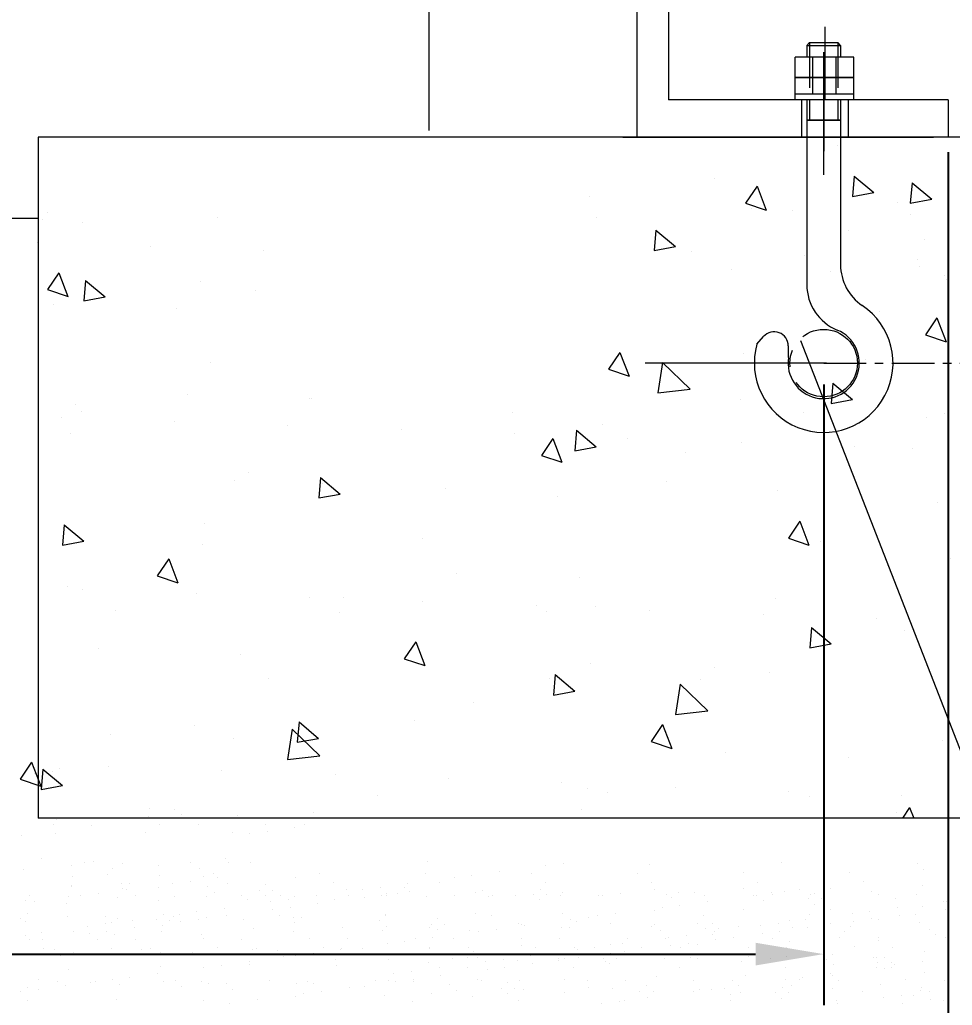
# Model space of a CAD drawing. Header units: millimetres. Extents: x -394 to 6212, y -2458 to 809.
# Drawn here: x 4874.55 to 4901.94, y -2262.21 to -2233.28 of the extents above; entities that cross this region are included whole.
import ezdxf

# ---------------------------------------------------------------- set-up
doc = ezdxf.new("R2010")
doc.units = ezdxf.units.MM
doc.header["$PDSIZE"] = -5
doc.linetypes.add('CENTER', pattern=[2, 1.25, -0.25, 0.25, -0.25])
doc.linetypes.add('CENTERX2', pattern=[4, 2.5, -0.5, 0.5, -0.5])
doc.layers.get('0').update_dxf_attribs({"lineweight": 18})
doc.layers.get('DEFPOINTS').update_dxf_attribs({"lineweight": 18})
for name, color, linetype, lineweight, true_color in [('1', 1, 'Continuous', 18, 0xff0000), ('2', 2, 'Continuous', 18, 0xffff00), ('3', 3, 'CENTERX2', 18, 0x00ff00)]:
    doc.layers.add(name, color=color, linetype=linetype, lineweight=lineweight, true_color=true_color)
doc.layers.add('LAYER2', color=2, linetype='Continuous', lineweight=25)
doc.styles.add('HZ', font='txt.shx', dxfattribs={"width": 0.67, "bigfont": 'hztxt.shx'})
doc.dimstyles.new('STANDARD$0', dxfattribs={"dimtxt": 3.5, "dimasz": 2.5, "dimexe": 1.25, "dimexo": 0.625, "dimtad": 1, "dimdec": 4, "dimdsep": 46, "dimtxsty": 'HZ', "dimcen": 2.5, "dimdle": 5, "dimadec": 0, "dimazin": 0, "dimtfac": 1, "dimtmove": 0, "dimatfit": 3, "dimfxl": 1, "dimtolj": 1, "dimlwd": -1, "dimlwe": -1, "dimarcsym": 0})

# ---------------------------------------------------------------- blocks, each defined once
blk = doc.blocks.new('*D191')
at = {"layer": 'DEFPOINTS', "color": 0}
for p in [(4898.159, -2243.355), (4818.661, -2244.851), (4898.159, -2260.706)]:
    blk.add_point(p, dxfattribs=at)
at = {"layer": 'LAYER2', "color": 0}
for p, q in [((4898.159, -2243.98), (4898.159, -2262.206)), ((4818.661, -2245.476), (4818.661, -2262.206)), ((4820.661, -2260.706), (4896.159, -2260.706))]:
    blk.add_line(p, q, dxfattribs=at)
for points in [[(4820.661, -2260.372), (4820.661, -2261.039), (4818.661, -2260.706)], [(4896.159, -2260.372), (4896.159, -2261.039), (4898.159, -2260.706)]]:
    blk.add_solid(points, dxfattribs=at)
at = {"layer": 'LAYER2', "color": 0, "insert": (4858.41, -2258.331), "char_height": 3.5, "attachment_point": 5, "style": 'HZ'}
blk.add_mtext('\\A1;846', dxfattribs=at)

msp = doc.modelspace()

# ---------------------------------------------------------------- linework, layer by layer
at = {"color": 3, "linetype": 'CENTER'}
for p, q in [((4898.24281, -2243.35476), (4892.91942, -2243.35476)), ((4898.15913, -2243.35476), (4905.12031, -2243.35476))]:
    msp.add_line(p, q, dxfattribs=at)
at = {"layer": '1'}
for p, q in [((4892.67314, -2224.50431), (4892.67314, -2236.71933)), ((4886.56274, -2227.78066), (4886.56274, -2236.52745)), ((4893.60543, -2229.36505), (4893.60543, -2235.62493)), ((4897.66413, -2234.02888), (4897.74663, -2233.94638)), ((4897.66413, -2234.02888), (4897.74663, -2233.94638)), ((4897.66413, -2234.02888), (4897.66413, -2234.3728)), ((4897.66413, -2234.02888), (4898.65413, -2234.02888)), ((4897.66413, -2234.02888), (4897.66413, -2234.3728)), ((4897.66413, -2234.02888), (4898.65413, -2234.02888)), ((4897.74663, -2233.94638), (4898.57163, -2233.94638)), ((4897.74663, -2233.94638), (4898.57163, -2233.94638)), ((4898.65413, -2234.02888), (4898.57163, -2233.94638)), ((4898.65413, -2234.02888), (4898.57163, -2233.94638)), ((4898.65413, -2234.02888), (4898.65413, -2234.3728)), ((4898.65413, -2234.02888), (4898.65413, -2234.3728)), ((4897.33264, -2234.97316), (4899.0442, -2234.97316)), ((4897.33264, -2234.97316), (4899.0442, -2234.97316)), ((4897.33264, -2235.44805), (4899.0442, -2235.44805)), ((4901.81343, -2235.62493), (4893.60543, -2235.62493)), ((4899.0442, -2235.62493), (4897.33264, -2235.62493)), ((4899.0442, -2235.62493), (4897.33264, -2235.62493)), ((4897.66413, -2235.62493), (4897.66413, -2241.05305)), ((4898.65413, -2235.62493), (4898.65413, -2240.46534)), ((4901.81343, -2235.62493), (4901.81343, -2236.71933)), ((4897.66413, -2235.95562), (4897.66413, -2241.05305)), ((4898.65413, -2235.9259), (4898.65413, -2240.46534)), ((4898.65413, -2236.22093), (4897.66413, -2236.22093)), ((4897.66413, -2236.22093), (4898.65413, -2236.22093)), ((4898.65413, -2236.22093), (4897.66413, -2236.22093)), ((4897.66413, -2236.22093), (4898.65413, -2236.22093)), ((4875.09529, -2236.71933), (4875.09529, -2256.71933)), ((4917.50806, -2236.71933), (4875.09529, -2236.71933)), ((4892.26042, -2236.71933), (4901.38042, -2236.71933)), ((4875.09529, -2236.81373), (4875.09529, -2256.71933)), ((4898.55824, -2236.95758), (4898.55824, -2236.95758)), ((4899.05511, -2237.86356), (4899.00282, -2238.46128)), ((4899.05511, -2237.86356), (4899.62964, -2238.34565)), ((4894.9437, -2237.92469), (4894.9437, -2237.92469)), ((4896.20201, -2238.16531), (4895.86649, -2238.66273)), ((4896.20201, -2238.16531), (4896.47078, -2238.8655)), ((4900.75514, -2238.06228), (4900.70285, -2238.65999)), ((4900.75514, -2238.06228), (4901.32968, -2238.54437)), ((4891.28806, -2238.4708), (4891.28806, -2238.4708)), ((4899.00296, -2238.46144), (4899.62979, -2238.34581)), ((4895.86664, -2238.66288), (4896.47093, -2238.86565)), ((4900.33718, -2238.62856), (4900.33718, -2238.62856)), ((4900.70299, -2238.66015), (4901.32982, -2238.54452)), ((4875.36983, -2238.94859), (4875.36983, -2238.94859)), ((4896.04354, -2238.82913), (4896.04354, -2238.82913)), ((4897.2547, -2238.88368), (4897.2547, -2238.88368)), ((4900.69566, -2239.00756), (4900.69566, -2239.00756)), ((4838.00957, -2239.09753), (4875.09529, -2239.09753)), ((4875.21945, -2239.13542), (4875.21945, -2239.13542)), ((4876.403, -2239.23049), (4876.403, -2239.23049)), ((4880.36838, -2239.08466), (4880.36838, -2239.08466)), ((4891.49819, -2239.08131), (4891.49819, -2239.08131)), ((4893.23322, -2239.44979), (4893.18093, -2240.04751)), ((4893.23322, -2239.44979), (4893.80775, -2239.93188)), ((4898.88781, -2239.46098), (4898.88781, -2239.46098)), ((4875.06161, -2239.81316), (4875.06161, -2239.81316)), ((4901.12663, -2239.72425), (4901.12663, -2239.72425)), ((4878.39055, -2239.93476), (4878.39055, -2239.93476)), ((4881.71949, -2240.05636), (4881.71949, -2240.05636)), ((4893.18107, -2240.04765), (4893.8079, -2239.93203)), ((4894.27038, -2240.08356), (4894.27038, -2240.08356)), ((4897.59932, -2240.20516), (4897.59932, -2240.20516)), ((4900.92826, -2240.32676), (4900.92826, -2240.32676)), ((4875.70237, -2240.70123), (4875.36685, -2241.19865)), ((4875.70237, -2240.70123), (4875.97114, -2241.40141)), ((4895.44231, -2240.6176), (4895.44231, -2240.6176)), ((4898.36418, -2240.66435), (4898.36418, -2240.66435)), ((4900.98002, -2240.52576), (4900.98002, -2240.52576)), ((4901.69312, -2240.78595), (4901.69312, -2240.78595)), ((4876.48935, -2240.9317), (4876.43705, -2241.52942)), ((4876.48935, -2240.9317), (4877.06388, -2241.41379)), ((4879.87044, -2240.96135), (4879.87044, -2240.96135)), ((4901.75531, -2240.89644), (4901.75531, -2240.89644)), ((4875.36699, -2241.19879), (4875.97128, -2241.40155)), ((4881.48608, -2241.22), (4881.48608, -2241.22)), ((4875.54903, -2241.63882), (4875.54903, -2241.63882)), ((4876.43719, -2241.52956), (4877.06402, -2241.41394)), ((4879.16357, -2241.76612), (4879.16357, -2241.76612)), ((4899.78338, -2241.83272), (4899.78338, -2241.83272)), ((4901.48306, -2242.03162), (4901.14754, -2242.52904)), ((4901.48306, -2242.03162), (4901.75183, -2242.7318)), ((4896.20097, -2242.7978), (4896.39607, -2242.57692)), ((4896.20097, -2242.7978), (4896.39607, -2242.57692)), ((4901.14768, -2242.5292), (4901.75197, -2242.73196)), ((4892.17582, -2243.03998), (4891.8403, -2243.5374)), ((4892.17582, -2243.03998), (4892.44459, -2243.74017)), ((4895.81799, -2243.07295), (4895.81799, -2243.07295)), ((4897.11774, -2242.84999), (4897.12553, -2242.84999)), ((4897.11774, -2242.84999), (4897.12553, -2242.84999)), ((4897.12553, -2243.19529), (4897.12553, -2242.84999)), ((4897.12553, -2243.19528), (4897.12553, -2242.84999)), ((4880.14284, -2243.32848), (4880.14284, -2243.32848)), ((4898.24281, -2243.35476), (4892.91942, -2243.35476)), ((4893.4282, -2243.34), (4893.29027, -2244.22937)), ((4893.4282, -2243.34), (4894.23997, -2244.11889)), ((4899.38642, -2243.2483), (4899.38642, -2243.2483)), ((4891.84044, -2243.53755), (4892.44473, -2243.74031)), ((4898.42759, -2243.94177), (4898.3753, -2244.53948)), ((4898.42759, -2243.94177), (4899.00212, -2244.42386)), ((4893.29036, -2244.22952), (4894.24006, -2244.11904)), ((4879.49315, -2244.26952), (4879.49315, -2244.26952)), ((4883.06716, -2244.39706), (4883.06716, -2244.39706)), ((4883.10769, -2244.39681), (4883.10769, -2244.39681)), ((4895.73007, -2244.42655), (4895.73007, -2244.42655)), ((4898.37544, -2244.53964), (4899.00226, -2244.42402)), ((4876.17745, -2244.56871), (4876.17745, -2244.56871)), ((4876.37088, -2244.78045), (4876.37088, -2244.78045)), ((4889.03379, -2244.80994), (4889.03379, -2244.80994)), ((4897.5541, -2244.81677), (4897.5541, -2244.81677)), ((4901.69671, -2244.83942), (4901.69671, -2244.83942)), ((4875.76572, -2244.94753), (4875.76572, -2244.94753)), ((4879.09466, -2245.06913), (4879.09466, -2245.06913)), ((4901.16863, -2244.94407), (4901.16863, -2244.94407)), ((4882.4236, -2245.19073), (4882.4236, -2245.19073)), ((4885.75254, -2245.31233), (4885.75254, -2245.31233)), ((4890.90567, -2245.32928), (4890.85337, -2245.927)), ((4890.90567, -2245.32928), (4891.4802, -2245.81137)), ((4891.67913, -2245.15687), (4891.67913, -2245.15687)), ((4876.04764, -2245.42614), (4876.04764, -2245.42614)), ((4889.08147, -2245.43393), (4889.08147, -2245.43393)), ((4890.20537, -2245.56754), (4889.86985, -2246.06496)), ((4890.20537, -2245.56754), (4890.47414, -2246.26772)), ((4892.41041, -2245.55552), (4892.41041, -2245.55552)), ((4895.73935, -2245.67712), (4895.73935, -2245.67712)), ((4890.85351, -2245.92715), (4891.48034, -2245.81152)), ((4894.10859, -2245.9734), (4894.10859, -2245.9734)), ((4899.06829, -2245.79872), (4899.06829, -2245.79872)), ((4900.75447, -2245.86399), (4900.75447, -2245.86399)), ((4889.86999, -2246.06511), (4890.47428, -2246.26787)), ((4881.26054, -2246.55823), (4881.26054, -2246.55823)), ((4880.87149, -2246.79322), (4880.87149, -2246.79322)), ((4883.38375, -2246.71679), (4883.33145, -2247.31451)), ((4883.38375, -2246.71679), (4883.95828, -2247.19888)), ((4893.5344, -2246.8227), (4893.5344, -2246.8227)), ((4883.43727, -2246.90021), (4883.43727, -2246.90021)), ((4887.05181, -2247.02751), (4887.05181, -2247.02751)), ((4896.78908, -2247.10422), (4896.78908, -2247.10422)), ((4883.33159, -2247.31466), (4883.95842, -2247.19903)), ((4890.33588, -2247.26535), (4890.33588, -2247.26535)), ((4901.49821, -2247.44747), (4901.49821, -2247.44747)), ((4897.45687, -2248.00069), (4897.12135, -2248.49811)), ((4897.45687, -2248.00069), (4897.72564, -2248.70087)), ((4875.86183, -2248.10431), (4875.80953, -2248.70202)), ((4875.86183, -2248.10431), (4876.43636, -2248.5864)), ((4879.99176, -2248.05684), (4879.99176, -2248.05684)), ((4875.80967, -2248.70216), (4876.43649, -2248.58654)), ((4886.37049, -2248.50558), (4886.37049, -2248.50558)), ((4897.12149, -2248.49827), (4897.72578, -2248.70103)), ((4879.91729, -2248.66671), (4879.91729, -2248.66671)), ((4898.05271, -2248.60409), (4898.05271, -2248.60409)), ((4878.92768, -2249.10345), (4878.59216, -2249.60088)), ((4878.92768, -2249.10345), (4879.19645, -2249.80364)), ((4901.87217, -2249.09373), (4901.87217, -2249.09373)), ((4878.5923, -2249.60102), (4879.19659, -2249.80378)), ((4887.38138, -2249.53091), (4887.38138, -2249.53091)), ((4890.99592, -2249.6582), (4890.99592, -2249.6582)), ((4875.9519, -2249.90694), (4875.9519, -2249.90694)), ((4876.40591, -2249.9986), (4876.40591, -2249.9986)), ((4879.73484, -2250.1202), (4879.73484, -2250.1202)), ((4883.06378, -2250.24179), (4883.06378, -2250.24179)), ((4884.06821, -2250.22893), (4884.06821, -2250.22893)), ((4896.73112, -2250.25841), (4896.73112, -2250.25841)), ((4877.37193, -2250.61231), (4877.37193, -2250.61231)), ((4886.39272, -2250.36339), (4886.39272, -2250.36339)), ((4889.72166, -2250.48499), (4889.72166, -2250.48499)), ((4891.45358, -2250.49509), (4891.45358, -2250.49509)), ((4893.0506, -2250.60659), (4893.0506, -2250.60659)), ((4883.93588, -2250.68753), (4883.93588, -2250.68753)), ((4890.03484, -2250.6418), (4890.03484, -2250.6418)), ((4896.37954, -2250.72819), (4896.37954, -2250.72819)), ((4899.70848, -2250.84979), (4899.70848, -2250.84979)), ((4897.80007, -2251.11437), (4897.74777, -2251.71208)), ((4897.80007, -2251.11437), (4898.3746, -2251.59646)), ((4900.52892, -2251.20221), (4900.52892, -2251.20221)), ((4876.8791, -2251.74164), (4876.8791, -2251.74164)), ((4886.17918, -2251.53661), (4885.84366, -2252.03403)), ((4886.17918, -2251.53661), (4886.44795, -2252.23679)), ((4897.74791, -2251.71224), (4898.37473, -2251.59662)), ((4881.03499, -2251.89645), (4881.03499, -2251.89645)), ((4885.8438, -2252.03418), (4886.44809, -2252.23694)), ((4891.3255, -2252.1616), (4891.3255, -2252.1616)), ((4894.94004, -2252.2889), (4894.94004, -2252.2889)), ((4881.87254, -2252.62508), (4881.87254, -2252.62508)), ((4890.11033, -2252.60357), (4890.11033, -2252.60357)), ((4890.27815, -2252.50188), (4890.22585, -2253.0996)), ((4890.27815, -2252.50188), (4890.85268, -2252.98397)), ((4896.56353, -2252.44244), (4896.56353, -2252.44244)), ((4893.94743, -2252.78102), (4893.8095, -2253.67039)), ((4893.94743, -2252.78102), (4894.7592, -2253.55991)), ((4894.53545, -2252.65456), (4894.53545, -2252.65456)), ((4890.22599, -2253.09975), (4890.85281, -2252.98412)), ((4887.87999, -2253.31823), (4887.87999, -2253.31823)), ((4893.80958, -2253.67055), (4894.75928, -2253.56007)), ((4879.69174, -2254.00493), (4879.69174, -2254.00493)), ((4882.75623, -2253.88939), (4882.70393, -2254.48711)), ((4882.75623, -2253.88939), (4883.33076, -2254.37149)), ((4886.14494, -2253.8438), (4886.14494, -2253.8438)), ((4893.43068, -2253.96976), (4893.09516, -2254.46718)), ((4893.43068, -2253.96976), (4893.69945, -2254.66994)), ((4877.20867, -2254.24504), (4877.20867, -2254.24504)), ((4880.82321, -2254.37234), (4880.82321, -2254.37234)), ((4882.55106, -2254.10681), (4882.41312, -2254.99618)), ((4882.55106, -2254.10681), (4883.36282, -2254.8857)), ((4882.70406, -2254.48726), (4883.33089, -2254.37163)), ((4893.09529, -2254.46734), (4893.69959, -2254.6701)), ((4901.64662, -2254.43196), (4901.64662, -2254.43196)), ((4882.41321, -2254.99633), (4883.36291, -2254.88585)), ((4895.26962, -2254.7923), (4895.26962, -2254.7923)), ((4898.88416, -2254.91959), (4898.88416, -2254.91959)), ((4874.90149, -2255.07252), (4874.56597, -2255.56995)), ((4874.90149, -2255.07252), (4875.17026, -2255.77271)), ((4875.72635, -2255.24516), (4875.72635, -2255.24516)), ((4877.15567, -2255.19247), (4877.15567, -2255.19247)), ((4875.2343, -2255.27691), (4875.18201, -2255.87462)), ((4875.2343, -2255.27691), (4875.80884, -2255.759)), ((4880.48461, -2255.31406), (4880.48461, -2255.31406)), ((4883.81355, -2255.43566), (4883.81355, -2255.43566)), ((4874.5661, -2255.57008), (4875.17039, -2255.77285)), ((4875.18214, -2255.87476), (4875.80897, -2255.75914)), ((4887.14248, -2255.55726), (4887.14248, -2255.55726)), ((4890.47142, -2255.67886), (4890.47142, -2255.67886)), ((4891.22803, -2255.83332), (4891.22803, -2255.83332)), ((4893.80036, -2255.80046), (4893.80036, -2255.80046)), ((4885.06926, -2256.06079), (4885.06926, -2256.06079)), ((4891.82411, -2255.94892), (4891.82411, -2255.94892)), ((4897.1293, -2255.92206), (4897.1293, -2255.92206)), ((4897.73217, -2256.09027), (4897.73217, -2256.09027)), ((4900.45824, -2256.04366), (4900.45824, -2256.04366)), ((4900.68218, -2256.40291), (4900.46875, -2256.71933)), ((4900.68218, -2256.40291), (4900.80364, -2256.71933)), ((4878.37298, -2256.44417), (4878.37298, -2256.44417)), ((4891.03589, -2256.47366), (4891.03589, -2256.47366)), ((4900.30337, -2256.54044), (4900.30337, -2256.54044)), ((4917.50806, -2256.71933), (4875.09529, -2256.71933)), ((4901.90729, -2256.71933), (4875.09529, -2256.71933))]:
    msp.add_line(p, q, dxfattribs=at)
at = {"layer": '1', "ltscale": 0.1}
for p, q in [((4897.32168, -2234.96783), (4897.32168, -2234.3728)), ((4897.32168, -2234.96783), (4897.32168, -2234.3728)), ((4899.04277, -2234.3728), (4897.32168, -2234.3728)), ((4899.04277, -2234.3728), (4897.32168, -2234.3728)), ((4897.83717, -2234.96783), (4897.83717, -2234.3728)), ((4897.83717, -2234.96783), (4897.83717, -2234.3728)), ((4898.52728, -2234.96783), (4898.52728, -2234.3728)), ((4898.52728, -2234.96783), (4898.52728, -2234.3728)), ((4899.04277, -2234.9943), (4899.04277, -2234.3728)), ((4899.04277, -2234.9943), (4899.04277, -2234.3728)), ((4897.32168, -2235.56819), (4897.32168, -2234.97316)), ((4897.32168, -2235.62493), (4897.32168, -2234.97316)), ((4899.04277, -2234.97316), (4897.32168, -2234.97316)), ((4899.04277, -2234.97316), (4897.32168, -2234.97316)), ((4897.83717, -2235.44805), (4897.83717, -2234.97316)), ((4897.83717, -2235.44805), (4897.83717, -2234.97316)), ((4898.52728, -2235.44805), (4898.52728, -2234.97316)), ((4898.52728, -2235.44805), (4898.52728, -2234.97316)), ((4899.04277, -2235.59467), (4899.04277, -2234.97316)), ((4899.04277, -2235.62493), (4899.04277, -2234.97316)), ((4897.51078, -2235.62493), (4897.51078, -2236.71933)), ((4898.87625, -2235.62493), (4898.87625, -2236.71933)), ((4897.51078, -2235.9259), (4897.51078, -2236.62493)), ((4898.87625, -2235.95562), (4898.87625, -2236.62493)), ((4897.66413, -2236.71933), (4890.45411, -2236.71933))]:
    msp.add_line(p, q, dxfattribs=at)
at = {"layer": '1'}
for centre, radius, start, end in [((4900.09788, -2240.46534), 1.44375, 180, 236.139069), ((4900.09788, -2240.46534), 1.44375, 180, 236.139069), ((4899.10788, -2241.05305), 1.44375, 180, 247.598902), ((4899.10788, -2241.05305), 1.44375, 180, 247.598902), ((4898.15913, -2243.35476), 2.03583, 164.122647, 56.139069), ((4898.15913, -2243.35476), 2.03583, 164.122647, 56.139069), ((4896.70524, -2242.84999), 0.4125, 0, 138.547104), ((4896.70524, -2242.84999), 0.4125, 0, 138.547104), ((4898.15913, -2243.35476), 1.04583, 171.228878, 67.598902), ((4898.15913, -2243.35476), 1.04583, 171.228878, 67.598902)]:
    msp.add_arc(centre, radius, start, end, dxfattribs=at)
at = {"layer": '2'}
for p, q in [((4898.18842, -2233.47981), (4898.18842, -2235.62493)), ((4897.74663, -2233.94638), (4897.74663, -2235.27117)), ((4897.74663, -2233.94638), (4897.74663, -2235.27117)), ((4898.57163, -2233.94638), (4898.57163, -2235.27117)), ((4898.57163, -2233.94638), (4898.57163, -2235.27117)), ((4897.74663, -2235.62493), (4897.74663, -2236.22093)), ((4898.57163, -2235.62493), (4898.57163, -2236.22093)), ((4897.74663, -2235.95562), (4897.74663, -2236.22093)), ((4898.57163, -2235.95562), (4898.57163, -2236.22093)), ((4897.4755, -2242.6919), (4914.57952, -2286.5549)), ((4874.99036, -2255.40437), (4874.99036, -2255.40437)), ((4875.51086, -2255.33584), (4875.51086, -2255.33584)), ((4875.10558, -2256.41359), (4875.10558, -2256.41359)), ((4878.32459, -2256.66604), (4878.32459, -2256.66604)), ((4879.10703, -2256.44796), (4879.10703, -2256.44796)), ((4879.29135, -2256.61686), (4879.29135, -2256.61686)), ((4880.94218, -2256.63265), (4880.94218, -2256.63265)), ((4883.16747, -2256.53638), (4883.16747, -2256.53638)), ((4875.54909, -2256.90845), (4875.54909, -2256.90845)), ((4875.6237, -2256.76335), (4875.6237, -2256.76335)), ((4876.6752, -2256.91707), (4876.6752, -2256.91707)), ((4878.66323, -2256.90279), (4878.66323, -2256.90279)), ((4879.78935, -2256.91141), (4879.78935, -2256.91141)), ((4881.77738, -2256.89713), (4881.77738, -2256.89713)), ((4882.62939, -2256.98782), (4882.62939, -2256.98782)), ((4882.90349, -2256.90575), (4882.90349, -2256.90575)), ((4874.59646, -2257.22797), (4874.59646, -2257.22797)), ((4875.61534, -2257.15615), (4875.61534, -2257.15615)), ((4878.23293, -2257.12276), (4878.23293, -2257.12276)), ((4880.79102, -2257.13503), (4880.79102, -2257.13503)), ((4881.2959, -2257.16338), (4881.2959, -2257.16338)), ((4881.81641, -2257.09485), (4881.81641, -2257.09485)), ((4875.20384, -2257.89455), (4875.20384, -2257.89455)), ((4876.08212, -2258.10637), (4876.08212, -2258.10637)), ((4876.44602, -2258.02644), (4876.44602, -2258.02644)), ((4876.70829, -2257.99222), (4876.70829, -2257.99222)), ((4877.57214, -2258.03506), (4877.57214, -2258.03506)), ((4878.64021, -2258.11864), (4878.64021, -2258.11864)), ((4879.56017, -2258.02079), (4879.56017, -2258.02079)), ((4880.58441, -2257.91174), (4880.58441, -2257.91174)), ((4880.68628, -2258.02941), (4880.68628, -2258.02941)), ((4881.3411, -2258.02134), (4881.3411, -2258.02134)), ((4886.51678, -2258.00022), (4886.51678, -2258.00022)), ((4889.99917, -2258.1118), (4889.99917, -2258.1118)), ((4890.51968, -2258.04328), (4890.51968, -2258.04328)), ((4893.03115, -2258.08587), (4893.03115, -2258.08587)), ((4896.90726, -2258.00539), (4896.90726, -2258.00539)), ((4900.90871, -2258.03976), (4900.90871, -2258.03976)), ((4874.65602, -2258.22672), (4874.65602, -2258.22672)), ((4876.10091, -2258.42003), (4876.10091, -2258.42003)), ((4877.11657, -2258.35493), (4877.11657, -2258.35493)), ((4877.27361, -2258.19333), (4877.27361, -2258.19333)), ((4878.65689, -2258.41078), (4878.65689, -2258.41078)), ((4879.8317, -2258.2056), (4879.8317, -2258.2056)), ((4879.93762, -2258.4366), (4879.93762, -2258.4366)), ((4880.23071, -2258.34927), (4880.23071, -2258.34927)), ((4883.34485, -2258.34361), (4883.34485, -2258.34361)), ((4886.459, -2258.33795), (4886.459, -2258.33795)), ((4887.82791, -2258.39765), (4887.82791, -2258.39765)), ((4888.64089, -2258.29062), (4888.64089, -2258.29062)), ((4889.57314, -2258.3323), (4889.57314, -2258.3323)), ((4892.68728, -2258.32664), (4892.68728, -2258.32664)), ((4895.80142, -2258.32098), (4895.80142, -2258.32098)), ((4898.91556, -2258.31532), (4898.91556, -2258.31532)), ((4901.09303, -2258.20866), (4901.09303, -2258.20866)), ((4876.07383, -2258.69175), (4876.07383, -2258.69175)), ((4876.07607, -2258.72585), (4876.07607, -2258.72585)), ((4877.53827, -2258.62358), (4877.53827, -2258.62358)), ((4877.77737, -2258.63748), (4877.77737, -2258.63748)), ((4879.03591, -2258.63707), (4879.03591, -2258.63707)), ((4879.55642, -2258.56854), (4879.55642, -2258.56854)), ((4880.07528, -2258.72612), (4880.07528, -2258.72612)), ((4880.3694, -2258.46151), (4880.3694, -2258.46151)), ((4880.65241, -2258.61792), (4880.65241, -2258.61792)), ((4881.77882, -2258.67185), (4881.77882, -2258.67185)), ((4882.65834, -2258.44516), (4882.65834, -2258.44516)), ((4883.76655, -2258.61226), (4883.76655, -2258.61226)), ((4885.94912, -2258.645), (4885.94912, -2258.645)), ((4886.88069, -2258.6066), (4886.88069, -2258.6066)), ((4887.3074, -2258.46618), (4887.3074, -2258.46618)), ((4889.99483, -2258.60095), (4889.99483, -2258.60095)), ((4893.10898, -2258.59529), (4893.10898, -2258.59529)), ((4896.22312, -2258.58963), (4896.22312, -2258.58963)), ((4899.33726, -2258.58397), (4899.33726, -2258.58397)), ((4901.06403, -2258.68868), (4901.06403, -2258.68868)), ((4874.84999, -2258.99924), (4874.84999, -2258.99924)), ((4875.9761, -2259.00786), (4875.9761, -2259.00786)), ((4876.34414, -2258.99145), (4876.34414, -2258.99145)), ((4876.86465, -2258.92292), (4876.86465, -2258.92292)), ((4877.57828, -2258.78942), (4877.57828, -2258.78942)), ((4877.67763, -2258.81589), (4877.67763, -2258.81589)), ((4877.96413, -2258.99358), (4877.96413, -2258.99358)), ((4878.63416, -2258.73812), (4878.63416, -2258.73812)), ((4879.09024, -2259.0022), (4879.09024, -2259.0022)), ((4880.0519, -2259.01057), (4880.0519, -2259.01057)), ((4880.2596, -2258.89502), (4880.2596, -2258.89502)), ((4881.07827, -2258.98792), (4881.07827, -2258.98792)), ((4881.57973, -2258.82379), (4881.57973, -2258.82379)), ((4881.76405, -2258.99269), (4881.76405, -2258.99269)), ((4881.96314, -2258.84075), (4881.96314, -2258.84075)), ((4882.20438, -2258.99654), (4882.20438, -2258.99654)), ((4883.25735, -2258.99938), (4883.25735, -2258.99938)), ((4884.13572, -2258.81454), (4884.13572, -2258.81454)), ((4884.19241, -2258.98227), (4884.19241, -2258.98227)), ((4884.61562, -2258.82056), (4884.61562, -2258.82056)), ((4885.13613, -2258.75203), (4885.13613, -2258.75203)), ((4885.18423, -2258.97763), (4885.18423, -2258.97763)), ((4885.31089, -2258.92553), (4885.31089, -2258.92553)), ((4885.31852, -2258.99089), (4885.31852, -2258.99089)), ((4885.64016, -2258.91221), (4885.64016, -2258.91221)), ((4885.83925, -2258.76027), (4885.83925, -2258.76027)), ((4885.99721, -2258.8706), (4885.99721, -2258.8706)), ((4886.50238, -2259.01249), (4886.50238, -2259.01249)), ((4887.30655, -2258.97661), (4887.30655, -2258.97661)), ((4887.92848, -2258.89215), (4887.92848, -2258.89215)), ((4888.13717, -2258.84891), (4888.13717, -2258.84891)), ((4888.43267, -2258.98523), (4888.43267, -2258.98523)), ((4889.11997, -2258.9791), (4889.11997, -2258.9791)), ((4889.64161, -2258.94658), (4889.64161, -2258.94658)), ((4889.8407, -2258.79464), (4889.8407, -2258.79464)), ((4890.02502, -2258.96354), (4890.02502, -2258.96354)), ((4890.4207, -2258.97095), (4890.4207, -2258.97095)), ((4890.48657, -2258.90441), (4890.48657, -2258.90441)), ((4891.54681, -2258.97957), (4891.54681, -2258.97957)), ((4891.67806, -2258.99137), (4891.67806, -2258.99137)), ((4892.1976, -2258.93733), (4892.1976, -2258.93733)), ((4893.18746, -2258.80711), (4893.18746, -2258.80711)), ((4893.53484, -2258.96529), (4893.53484, -2258.96529)), ((4893.90113, -2258.88306), (4893.90113, -2258.88306)), ((4894.37895, -2258.89406), (4894.37895, -2258.89406)), ((4894.66095, -2258.97391), (4894.66095, -2258.97391)), ((4895.80505, -2258.77372), (4895.80505, -2258.77372)), ((4896.10854, -2258.97857), (4896.10854, -2258.97857)), ((4896.19905, -2258.9717), (4896.19905, -2258.9717)), ((4896.62905, -2258.91004), (4896.62905, -2258.91004)), ((4896.64898, -2258.95963), (4896.64898, -2258.95963)), ((4896.99654, -2258.86067), (4896.99654, -2258.86067)), ((4897.44204, -2258.80301), (4897.44204, -2258.80301)), ((4897.77509, -2258.96825), (4897.77509, -2258.96825)), ((4897.90258, -2258.91743), (4897.90258, -2258.91743)), ((4898.36314, -2258.78599), (4898.36314, -2258.78599)), ((4899.55463, -2258.87294), (4899.55463, -2258.87294)), ((4899.76312, -2258.95397), (4899.76312, -2258.95397)), ((4900.88923, -2258.96259), (4900.88923, -2258.96259)), ((4874.73342, -2259.14127), (4874.73342, -2259.14127)), ((4874.98586, -2259.17027), (4874.98586, -2259.17027)), ((4875.92491, -2259.22822), (4875.92491, -2259.22822)), ((4877.43431, -2259.04396), (4877.43431, -2259.04396)), ((4878.62581, -2259.13092), (4878.62581, -2259.13092)), ((4881.2434, -2259.09753), (4881.2434, -2259.09753)), ((4881.92385, -2259.17494), (4881.92385, -2259.17494)), ((4882.44436, -2259.10641), (4882.44436, -2259.10641)), ((4882.60999, -2259.02284), (4882.60999, -2259.02284)), ((4883.30544, -2259.22498), (4883.30544, -2259.22498)), ((4883.80149, -2259.1098), (4883.80149, -2259.1098)), ((4884.66372, -2259.04616), (4884.66372, -2259.04616)), ((4888.32149, -2259.01781), (4888.32149, -2259.01781)), ((4889.82593, -2259.11547), (4889.82593, -2259.11547)), ((4893.70205, -2259.035), (4893.70205, -2259.035)), ((4893.93728, -2259.26442), (4893.93728, -2259.26442)), ((4894.75026, -2259.15739), (4894.75026, -2259.15739)), ((4896.38337, -2259.1406), (4896.38337, -2259.1406)), ((4897.7035, -2259.06937), (4897.7035, -2259.06937)), ((4897.88782, -2259.23826), (4897.88782, -2259.23826)), ((4898.0869, -2259.08633), (4898.0869, -2259.08633)), ((4900.25948, -2259.06012), (4900.25948, -2259.06012)), ((4901.68826, -2259.16206), (4901.68826, -2259.16206)), ((4901.76393, -2259.15779), (4901.76393, -2259.15779)), ((4874.77124, -2259.51516), (4874.77124, -2259.51516)), ((4878.77269, -2259.54953), (4878.77269, -2259.54953)), ((4879.05637, -2259.59072), (4879.05637, -2259.59072)), ((4879.23208, -2259.52932), (4879.23208, -2259.52932)), ((4879.75259, -2259.46079), (4879.75259, -2259.46079)), ((4880.56557, -2259.35376), (4880.56557, -2259.35376)), ((4880.61367, -2259.57936), (4880.61367, -2259.57936)), ((4881.97195, -2259.40054), (4881.97195, -2259.40054)), ((4882.17051, -2259.58506), (4882.17051, -2259.58506)), ((4882.49246, -2259.33201), (4882.49246, -2259.33201)), ((4885.28465, -2259.5794), (4885.28465, -2259.5794)), ((4885.30484, -2259.54501), (4885.30484, -2259.54501)), ((4887.92243, -2259.51162), (4887.92243, -2259.51162)), ((4888.3988, -2259.57374), (4888.3988, -2259.57374)), ((4890.48052, -2259.52389), (4890.48052, -2259.52389)), ((4891.51294, -2259.56808), (4891.51294, -2259.56808)), ((4892.05849, -2259.51177), (4892.05849, -2259.51177)), ((4893.18141, -2259.42658), (4893.18141, -2259.42658)), ((4893.41677, -2259.33294), (4893.41677, -2259.33294)), ((4894.62708, -2259.56243), (4894.62708, -2259.56243)), ((4895.799, -2259.39319), (4895.799, -2259.39319)), ((4897.74122, -2259.55677), (4897.74122, -2259.55677)), ((4898.35709, -2259.40546), (4898.35709, -2259.40546)), ((4898.99648, -2259.51643), (4898.99648, -2259.51643)), ((4899.51699, -2259.44791), (4899.51699, -2259.44791)), ((4900.32998, -2259.34088), (4900.32998, -2259.34088)), ((4900.37807, -2259.56647), (4900.37807, -2259.56647)), ((4900.85536, -2259.55111), (4900.85536, -2259.55111)), ((4901.05798, -2259.30815), (4901.05798, -2259.30815)), ((4901.73635, -2259.38765), (4901.73635, -2259.38765)), ((4874.57215, -2259.66709), (4874.57215, -2259.66709)), ((4874.72737, -2259.76074), (4874.72737, -2259.76074)), ((4875.94223, -2259.59638), (4875.94223, -2259.59638)), ((4876.54031, -2259.8837), (4876.54031, -2259.8837)), ((4877.06081, -2259.81517), (4877.06081, -2259.81517)), ((4877.06916, -2259.60379), (4877.06916, -2259.60379)), ((4877.25347, -2259.77269), (4877.25347, -2259.77269)), ((4877.42826, -2259.66343), (4877.42826, -2259.66343)), ((4877.8738, -2259.70814), (4877.8738, -2259.70814)), ((4878.5736, -2259.70146), (4878.5736, -2259.70146)), ((4878.75792, -2259.87036), (4878.75792, -2259.87036)), ((4878.95701, -2259.71843), (4878.95701, -2259.71843)), ((4879.28017, -2259.75491), (4879.28017, -2259.75491)), ((4879.80068, -2259.68639), (4879.80068, -2259.68639)), ((4880.04585, -2259.63005), (4880.04585, -2259.63005)), ((4881.12959, -2259.69221), (4881.12959, -2259.69221)), ((4882.60394, -2259.64231), (4882.60394, -2259.64231)), ((4882.63404, -2259.78988), (4882.63404, -2259.78988)), ((4882.83312, -2259.63795), (4882.83312, -2259.63795)), ((4885.13104, -2259.72658), (4885.13104, -2259.72658)), ((4886.63549, -2259.82425), (4886.63549, -2259.82425)), ((4886.83457, -2259.67232), (4886.83457, -2259.67232)), ((4887.01889, -2259.84122), (4887.01889, -2259.84122)), ((4889.19147, -2259.815), (4889.19147, -2259.815)), ((4889.28067, -2259.82973), (4889.28067, -2259.82973)), ((4889.36672, -2259.86614), (4889.36672, -2259.86614)), ((4890.725, -2259.68732), (4890.725, -2259.68732)), ((4890.89501, -2259.76074), (4890.89501, -2259.76074)), ((4891.24551, -2259.6188), (4891.24551, -2259.6188)), ((4891.89826, -2259.79634), (4891.89826, -2259.79634)), ((4893.08975, -2259.8833), (4893.08975, -2259.8833)), ((4893.19292, -2259.84937), (4893.19292, -2259.84937)), ((4894.45635, -2259.80861), (4894.45635, -2259.80861)), ((4894.89646, -2259.79511), (4894.89646, -2259.79511)), ((4896.30471, -2259.87081), (4896.30471, -2259.87081)), ((4896.82522, -2259.80229), (4896.82522, -2259.80229)), ((4897.15724, -2259.71131), (4897.15724, -2259.71131)), ((4897.63821, -2259.69525), (4897.63821, -2259.69525)), ((4898.34874, -2259.79826), (4898.34874, -2259.79826)), ((4898.95689, -2259.88353), (4898.95689, -2259.88353)), ((4899.04458, -2259.74203), (4899.04458, -2259.74203)), ((4899.56509, -2259.6735), (4899.56509, -2259.6735)), ((4899.77484, -2259.67792), (4899.77484, -2259.67792)), ((4900.96633, -2259.76487), (4900.96633, -2259.76487)), ((4874.71902, -2260.15354), (4874.71902, -2260.15354)), ((4875.18203, -2260.06252), (4875.18203, -2260.06252)), ((4876.14511, -2260.0332), (4876.14511, -2260.0332)), ((4876.5884, -2260.10929), (4876.5884, -2260.10929)), ((4877.10891, -2260.04077), (4877.10891, -2260.04077)), ((4877.33661, -2260.12015), (4877.33661, -2260.12015)), ((4877.9219, -2259.93373), (4877.9219, -2259.93373)), ((4878.7032, -2260.04547), (4878.7032, -2260.04547)), ((4879.8947, -2260.13242), (4879.8947, -2260.13242)), ((4881.4041, -2259.94816), (4881.4041, -2259.94816)), ((4882.59559, -2260.03511), (4882.59559, -2260.03511)), ((4884.02169, -2259.91477), (4884.02169, -2259.91477)), ((4885.21318, -2260.00173), (4885.21318, -2260.00173)), ((4885.31536, -2259.89548), (4885.31536, -2259.89548)), ((4886.57978, -2259.92704), (4886.57978, -2259.92704)), ((4886.81981, -2259.99315), (4886.81981, -2259.99315)), ((4887.77127, -2260.01399), (4887.77127, -2260.01399)), ((4888.03323, -2260.0417), (4888.03323, -2260.0417)), ((4888.55373, -2259.97318), (4888.55373, -2259.97318)), ((4890.47216, -2259.91669), (4890.47216, -2259.91669)), ((4890.69592, -2259.91267), (4890.69592, -2259.91267)), ((4893.37724, -2260.01827), (4893.37724, -2260.01827)), ((4894.13345, -2260.15666), (4894.13345, -2260.15666)), ((4894.69737, -2259.94704), (4894.69737, -2259.94704)), ((4894.88169, -2260.11594), (4894.88169, -2260.11594)), ((4894.94643, -2260.04963), (4894.94643, -2260.04963)), ((4895.08078, -2259.96401), (4895.08078, -2259.96401)), ((4895.64784, -2259.89557), (4895.64784, -2259.89557)), ((4896.35281, -2260.09641), (4896.35281, -2260.09641)), ((4896.87332, -2260.02788), (4896.87332, -2260.02788)), ((4897.25336, -2259.93779), (4897.25336, -2259.93779)), ((4897.6863, -2259.92085), (4897.6863, -2259.92085)), ((4898.7578, -2260.03546), (4898.7578, -2260.03546)), ((4901.25481, -2259.97216), (4901.25481, -2259.97216)), ((4901.43913, -2260.14106), (4901.43913, -2260.14106)), ((4874.84393, -2260.27618), (4874.84393, -2260.27618)), ((4875.23012, -2260.28811), (4875.23012, -2260.28811)), ((4876.83196, -2260.2619), (4876.83196, -2260.2619)), ((4877.95807, -2260.27052), (4877.95807, -2260.27052)), ((4879.9461, -2260.25624), (4879.9461, -2260.25624)), ((4881.07221, -2260.26486), (4881.07221, -2260.26486)), ((4883.06024, -2260.25058), (4883.06024, -2260.25058)), ((4884.18635, -2260.2592), (4884.18635, -2260.2592)), ((4885.34145, -2260.39608), (4885.34145, -2260.39608)), ((4885.86196, -2260.32755), (4885.86196, -2260.32755)), ((4886.17438, -2260.24492), (4886.17438, -2260.24492)), ((4886.67495, -2260.22052), (4886.67495, -2260.22052)), ((4887.30049, -2260.25354), (4887.30049, -2260.25354)), ((4889.27462, -2260.4492), (4889.27462, -2260.4492)), ((4889.28852, -2260.23926), (4889.28852, -2260.23926)), ((4890.41464, -2260.24788), (4890.41464, -2260.24788)), ((4891.89221, -2260.41582), (4891.89221, -2260.41582)), ((4892.25466, -2260.40401), (4892.25466, -2260.40401)), ((4892.40267, -2260.2336), (4892.40267, -2260.2336)), ((4893.52878, -2260.24222), (4893.52878, -2260.24222)), ((4893.61294, -2260.22519), (4893.61294, -2260.22519)), ((4893.66103, -2260.45079), (4893.66103, -2260.45079)), ((4894.18154, -2260.38226), (4894.18154, -2260.38226)), ((4894.4503, -2260.42809), (4894.4503, -2260.42809)), ((4894.99453, -2260.27523), (4894.99453, -2260.27523)), ((4895.51681, -2260.22794), (4895.51681, -2260.22794)), ((4896.64292, -2260.23656), (4896.64292, -2260.23656)), ((4897.15119, -2260.33078), (4897.15119, -2260.33078)), ((4898.63095, -2260.22228), (4898.63095, -2260.22228)), ((4899.75706, -2260.2309), (4899.75706, -2260.2309)), ((4899.76879, -2260.29739), (4899.76879, -2260.29739)), ((4901.74509, -2260.21662), (4901.74509, -2260.21662)), ((4875.26562, -2260.54483), (4875.26562, -2260.54483)), ((4875.56748, -2260.57914), (4875.56748, -2260.57914)), ((4875.7518, -2260.74804), (4875.7518, -2260.74804)), ((4876.13906, -2260.65267), (4876.13906, -2260.65267)), ((4877.25365, -2260.53055), (4877.25365, -2260.53055)), ((4878.12346, -2260.56989), (4878.12346, -2260.56989)), ((4878.37976, -2260.53917), (4878.37976, -2260.53917)), ((4878.69715, -2260.66494), (4878.69715, -2260.66494)), ((4879.62791, -2260.66756), (4879.62791, -2260.66756)), ((4880.36779, -2260.52489), (4880.36779, -2260.52489)), ((4881.39805, -2260.56763), (4881.39805, -2260.56763)), ((4881.49391, -2260.53351), (4881.49391, -2260.53351)), ((4882.12491, -2260.60426), (4882.12491, -2260.60426)), ((4882.64968, -2260.75046), (4882.64968, -2260.75046)), ((4883.17019, -2260.68193), (4883.17019, -2260.68193)), ((4883.48194, -2260.51923), (4883.48194, -2260.51923)), ((4883.62936, -2260.70193), (4883.62936, -2260.70193)), ((4883.98317, -2260.5749), (4883.98317, -2260.5749)), ((4884.01564, -2260.53424), (4884.01564, -2260.53424)), ((4884.60805, -2260.52785), (4884.60805, -2260.52785)), ((4886.18535, -2260.69268), (4886.18535, -2260.69268)), ((4886.57373, -2260.54651), (4886.57373, -2260.54651)), ((4886.59608, -2260.51357), (4886.59608, -2260.51357)), ((4887.72219, -2260.52219), (4887.72219, -2260.52219)), ((4887.88888, -2260.63841), (4887.88888, -2260.63841)), ((4889.71022, -2260.50791), (4889.71022, -2260.50791)), ((4890.1868, -2260.72705), (4890.1868, -2260.72705)), ((4890.83633, -2260.51653), (4890.83633, -2260.51653)), ((4890.92117, -2260.57957), (4890.92117, -2260.57957)), ((4891.44167, -2260.51104), (4891.44167, -2260.51104)), ((4891.48977, -2260.73664), (4891.48977, -2260.73664)), ((4891.89033, -2260.67278), (4891.89033, -2260.67278)), ((4892.30276, -2260.62961), (4892.30276, -2260.62961)), ((4892.82436, -2260.50225), (4892.82436, -2260.50225)), ((4893.25045, -2260.73393), (4893.25045, -2260.73393)), ((4893.95047, -2260.51087), (4893.95047, -2260.51087)), ((4895.86804, -2260.70054), (4895.86804, -2260.70054)), ((4895.9385, -2260.49659), (4895.9385, -2260.49659)), ((4897.06461, -2260.50521), (4897.06461, -2260.50521)), ((4898.42613, -2260.71281), (4898.42613, -2260.71281)), ((4899.05265, -2260.49093), (4899.05265, -2260.49093)), ((4900.17876, -2260.49955), (4900.17876, -2260.49955)), ((4901.12703, -2260.6155), (4901.12703, -2260.6155)), ((4880.47842, -2261.03631), (4880.47842, -2261.03631)), ((4881.2914, -2260.92928), (4881.2914, -2260.92928)), ((4881.30639, -2261.02435), (4881.30639, -2261.02435)), ((4882.30923, -2260.77316), (4882.30923, -2260.77316)), ((4883.81368, -2260.87083), (4883.81368, -2260.87083)), ((4883.86448, -2261.03662), (4883.86448, -2261.03662)), ((4885.37388, -2260.85236), (4885.37388, -2260.85236)), ((4886.56537, -2260.93931), (4886.56537, -2260.93931)), ((4887.26662, -2260.84206), (4887.26662, -2260.84206)), ((4887.68979, -2260.79035), (4887.68979, -2260.79035)), ((4887.99147, -2260.81897), (4887.99147, -2260.81897)), ((4888.22939, -2260.93395), (4888.22939, -2260.93395)), ((4888.7499, -2260.86542), (4888.7499, -2260.86542)), ((4889.18296, -2260.90592), (4889.18296, -2260.90592)), ((4889.56289, -2260.75839), (4889.56289, -2260.75839)), ((4889.61098, -2260.98399), (4889.61098, -2260.98399)), ((4890.37112, -2260.89595), (4890.37112, -2260.89595)), ((4890.38077, -2260.8364), (4890.38077, -2260.8364)), ((4890.54956, -2260.83124), (4890.54956, -2260.83124)), ((4890.96926, -2260.80517), (4890.96926, -2260.80517)), ((4891.69125, -2260.82472), (4891.69125, -2260.82472)), ((4891.74105, -2260.91819), (4891.74105, -2260.91819)), ((4891.87556, -2260.99362), (4891.87556, -2260.99362)), ((4892.07465, -2260.84168), (4892.07465, -2260.84168)), ((4893.49491, -2260.83074), (4893.49491, -2260.83074)), ((4894.24723, -2260.81547), (4894.24723, -2260.81547)), ((4894.44195, -2260.82089), (4894.44195, -2260.82089)), ((4895.75168, -2260.91314), (4895.75168, -2260.91314)), ((4895.95076, -2260.7612), (4895.95076, -2260.7612)), ((4896.60905, -2260.82508), (4896.60905, -2260.82508)), ((4897.05954, -2260.7875), (4897.05954, -2260.7875)), ((4898.24868, -2260.84984), (4898.24868, -2260.84984)), ((4898.433, -2261.01874), (4898.433, -2261.01874)), ((4899.61763, -2260.79977), (4899.61763, -2260.79977)), ((4899.72319, -2260.81942), (4899.72319, -2260.81942)), ((4899.75313, -2260.94751), (4899.75313, -2260.94751)), ((4899.95222, -2260.79557), (4899.95222, -2260.79557)), ((4900.13654, -2260.96447), (4900.13654, -2260.96447)), ((4900.24282, -2261.02343), (4900.24282, -2261.02343)), ((4901.05581, -2260.9164), (4901.05581, -2260.9164)), ((4875.98791, -2261.15505), (4875.98791, -2261.15505)), ((4878.59963, -2261.28366), (4878.59963, -2261.28366)), ((4878.6888, -2261.05774), (4878.6888, -2261.05774)), ((4879.95791, -2261.10484), (4879.95791, -2261.10484)), ((4885.53762, -2261.28833), (4885.53762, -2261.28833)), ((4886.05813, -2261.2198), (4886.05813, -2261.2198)), ((4886.87111, -2261.11277), (4886.87111, -2261.11277)), ((4887.68832, -2261.11071), (4887.68832, -2261.11071)), ((4888.27749, -2261.15955), (4888.27749, -2261.15955)), ((4888.798, -2261.09102), (4888.798, -2261.09102)), ((4890.80246, -2261.10505), (4890.80246, -2261.10505)), ((4893.9166, -2261.09939), (4893.9166, -2261.09939)), ((4895.862, -2261.32002), (4895.862, -2261.32002)), ((4897.03075, -2261.09373), (4897.03075, -2261.09373)), ((4898.36403, -2261.27078), (4898.36403, -2261.27078)), ((4899.72231, -2261.09196), (4899.72231, -2261.09196)), ((4899.93745, -2261.11641), (4899.93745, -2261.11641)), ((4900.14489, -2261.08807), (4900.14489, -2261.08807)), ((4901.12098, -2261.23498), (4901.12098, -2261.23498)), ((4875.11734, -2261.44756), (4875.11734, -2261.44756)), ((4875.65761, -2261.50335), (4875.65761, -2261.50335)), ((4876.62178, -2261.54523), (4876.62178, -2261.54523)), ((4876.78373, -2261.51196), (4876.78373, -2261.51196)), ((4877.26613, -2261.45922), (4877.26613, -2261.45922)), ((4877.49126, -2261.59026), (4877.49126, -2261.59026)), ((4877.78664, -2261.39069), (4877.78664, -2261.39069)), ((4878.77176, -2261.49769), (4878.77176, -2261.49769)), ((4879.11879, -2261.48194), (4879.11879, -2261.48194)), ((4879.89787, -2261.50631), (4879.89787, -2261.50631)), ((4880.10885, -2261.55687), (4880.10885, -2261.55687)), ((4880.62323, -2261.5796), (4880.62323, -2261.5796)), ((4881.8859, -2261.49203), (4881.8859, -2261.49203)), ((4882.66694, -2261.56914), (4882.66694, -2261.56914)), ((4883.01201, -2261.50065), (4883.01201, -2261.50065)), ((4883.17922, -2261.57035), (4883.17922, -2261.57035)), ((4885.00004, -2261.48637), (4885.00004, -2261.48637)), ((4885.36783, -2261.47183), (4885.36783, -2261.47183)), ((4885.58572, -2261.51392), (4885.58572, -2261.51392)), ((4886.10622, -2261.4454), (4886.10622, -2261.4454)), ((4886.12615, -2261.49499), (4886.12615, -2261.49499)), ((4886.91921, -2261.33837), (4886.91921, -2261.33837)), ((4887.18067, -2261.60473), (4887.18067, -2261.60473)), ((4887.98542, -2261.43844), (4887.98542, -2261.43844)), ((4888.11418, -2261.48071), (4888.11418, -2261.48071)), ((4888.8842, -2261.55046), (4888.8842, -2261.55046)), ((4889.24029, -2261.48933), (4889.24029, -2261.48933)), ((4890.54351, -2261.45071), (4890.54351, -2261.45071)), ((4891.22832, -2261.47505), (4891.22832, -2261.47505)), ((4892.35444, -2261.48367), (4892.35444, -2261.48367)), ((4893.2444, -2261.3534), (4893.2444, -2261.3534)), ((4894.34247, -2261.46939), (4894.34247, -2261.46939)), ((4895.46858, -2261.47801), (4895.46858, -2261.47801)), ((4897.03054, -2261.44633), (4897.03054, -2261.44633)), ((4897.45661, -2261.46373), (4897.45661, -2261.46373)), ((4897.55105, -2261.37781), (4897.55105, -2261.37781)), ((4898.42008, -2261.33228), (4898.42008, -2261.33228)), ((4898.58272, -2261.47235), (4898.58272, -2261.47235)), ((4899.83783, -2261.60474), (4899.83783, -2261.60474)), ((4900.57075, -2261.45807), (4900.57075, -2261.45807)), ((4901.69686, -2261.46669), (4901.69686, -2261.46669)), ((4874.57436, -2261.8136), (4874.57436, -2261.8136)), ((4874.79036, -2261.68756), (4874.79036, -2261.68756)), ((4875.09487, -2261.74507), (4875.09487, -2261.74507)), ((4875.90786, -2261.63804), (4875.90786, -2261.63804)), ((4879.30311, -2261.65083), (4879.30311, -2261.65083)), ((4880.80755, -2261.7485), (4880.80755, -2261.7485)), ((4882.89394, -2261.8683), (4882.89394, -2261.8683)), ((4883.41445, -2261.79978), (4883.41445, -2261.79978)), ((4884.22744, -2261.69275), (4884.22744, -2261.69275)), ((4884.68367, -2261.66802), (4884.68367, -2261.66802)), ((4886.64277, -2261.85386), (4886.64277, -2261.85386)), ((4887.36499, -2261.77362), (4887.36499, -2261.77362)), ((4888.68512, -2261.70239), (4888.68512, -2261.70239)), ((4888.86944, -2261.87129), (4888.86944, -2261.87129)), ((4889.06852, -2261.71936), (4889.06852, -2261.71936)), ((4889.34366, -2261.75656), (4889.34366, -2261.75656)), ((4890.53516, -2261.84351), (4890.53516, -2261.84351)), ((4891.2411, -2261.69314), (4891.2411, -2261.69314)), ((4891.96125, -2261.72317), (4891.96125, -2261.72317)), ((4892.74555, -2261.79081), (4892.74555, -2261.79081)), ((4892.94464, -2261.63888), (4892.94464, -2261.63888)), ((4893.15275, -2261.81012), (4893.15275, -2261.81012)), ((4894.33877, -2261.80071), (4894.33877, -2261.80071)), ((4894.51934, -2261.73544), (4894.51934, -2261.73544)), ((4894.85928, -2261.73219), (4894.85928, -2261.73219)), ((4895.24255, -2261.72751), (4895.24255, -2261.72751)), ((4895.42687, -2261.89641), (4895.42687, -2261.89641)), ((4895.67226, -2261.62515), (4895.67226, -2261.62515)), ((4895.71084, -2261.82239), (4895.71084, -2261.82239)), ((4896.747, -2261.82518), (4896.747, -2261.82518)), ((4896.94609, -2261.67325), (4896.94609, -2261.67325)), ((4897.13041, -2261.84215), (4897.13041, -2261.84215)), ((4897.22024, -2261.63813), (4897.22024, -2261.63813)), ((4898.41173, -2261.72508), (4898.41173, -2261.72508)), ((4899.30299, -2261.81593), (4899.30299, -2261.81593)), ((4901.00652, -2261.76167), (4901.00652, -2261.76167)), ((4901.02932, -2261.6917), (4901.02932, -2261.6917)), ((4901.25197, -2261.80864), (4901.25197, -2261.80864)), ((4874.78201, -2262.08036), (4874.78201, -2262.08036)), ((4877.3996, -2262.04698), (4877.3996, -2262.04698)), ((4879.95769, -2262.05925), (4879.95769, -2262.05925)), ((4880.72268, -2262.15416), (4880.72268, -2262.15416)), ((4881.53566, -2262.04712), (4881.53566, -2262.04712)), ((4882.65858, -2261.96194), (4882.65858, -2261.96194)), ((4885.27617, -2261.92855), (4885.27617, -2261.92855)), ((4886.09228, -2262.0835), (4886.09228, -2262.0835)), ((4887.83426, -2261.94082), (4887.83426, -2261.94082)), ((4889.20643, -2262.07785), (4889.20643, -2262.07785)), ((4891.64699, -2262.15509), (4891.64699, -2262.15509)), ((4892.1675, -2262.08656), (4892.1675, -2262.08656)), ((4892.32057, -2262.07219), (4892.32057, -2262.07219)), ((4892.98049, -2261.97953), (4892.98049, -2261.97953)), ((4895.43471, -2262.06653), (4895.43471, -2262.06653)), ((4896.93132, -2261.99408), (4896.93132, -2261.99408)), ((4898.54885, -2262.06087), (4898.54885, -2262.06087)), ((4898.5602, -2262.16302), (4898.5602, -2262.16302)), ((4899.91848, -2261.9842), (4899.91848, -2261.9842)), ((4900.43899, -2261.91568), (4900.43899, -2261.91568)), ((4900.48708, -2262.14127), (4900.48708, -2262.14127)), ((4900.80744, -2261.9136), (4900.80744, -2261.9136)), ((4901.30007, -2262.03424), (4901.30007, -2262.03424)), ((4901.66299, -2262.05521), (4901.66299, -2262.05521))]:
    msp.add_line(p, q, dxfattribs=at)
at = {"layer": '2', "ltscale": 20}
msp.add_line((4898.15913, -2237.82662), (4898.15913, -2234.22996), dxfattribs=at)
at = {"layer": '2'}
msp.add_open_spline([(4769.60969, -2239.09753), (4777.4175, -2256.39801), (4786.07109, -2265.01876), (4813.35317, -2272.45293), (4873.1156, -2275.37176), (4927.29378, -2265.8987), (4982.83014, -2261.12349), (5033.0687, -2271.2269), (5054.77347, -2247.95205), (5058.63387, -2236.52227)], degree=3, knots=[2.1012099, 2.1012099, 2.1012099, 2.1012099, 38.63866485, 85.31157277, 139.19870969, 206.24166053, 252.06473455, 308.88312213, 343.05627831, 343.05627831, 343.05627831, 343.05627831], dxfattribs=at)
at = {"layer": '3'}
msp.add_line((4898.15913, -2234.63173), (4898.15913, -2237.42612), dxfattribs=at)
msp.add_circle((4898.15913, -2243.35476), 0.99, dxfattribs=at)
msp.add_circle((4898.15913, -2243.35476), 0.99, dxfattribs=at)
at = {"layer": 'LAYER2'}
msp.add_line((4901.81343, -2237.16193), (4901.81343, -2281.67081), dxfattribs=at)

# ---------------------------------------------------------------- dimensions: what is measured, and where the dimension line sits
dim = msp.add_linear_dim(base=(4898.15913, -2260.70551), p1=(4818.66065, -2244.85065), p2=(4898.15913, -2243.35476), text='846', dimstyle='STANDARD$0', override={"dimtxt": 3.5, "dimasz": 2, "dimexe": 1.5, "dimdec": 2, "dimatfit": 0}, dxfattribs=at)
dim.commit()
dim.dimension.update_dxf_attribs({"geometry": '*D191', "text_midpoint": (4858.40989, -2260.70551), "dimtype": 160})

doc.saveas('drawing.dxf')
